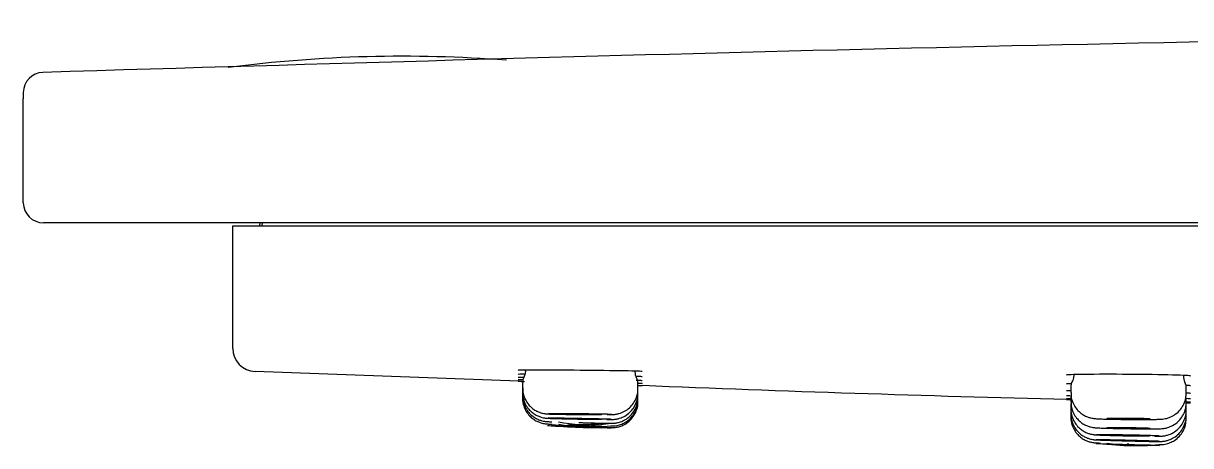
# Model space of a CAD drawing. Header units: millimetres. Extents: x -60 to 7633, y -2614 to 2146.
# Drawn here: x 1103.71 to 1144.16, y -2075.88 to -2061.23 of the extents above; entities that cross this region are included whole.
import ezdxf

# ---------------------------------------------------------------- set-up
doc = ezdxf.new("R2010")
doc.units = ezdxf.units.MM
doc.layers.get('0').update_dxf_attribs({"color": 250})

msp = doc.modelspace()

# ---------------------------------------------------------------- linework, layer by layer
at = {"linetype": 'Continuous'}
for p, q in [((1103.706, -2063.631), (1103.706, -2063.847)), ((1103.706, -2067.453), (1103.706, -2063.847)), ((1104.706, -2068.153), (1104.406, -2068.153)), ((1331.306, -2068.153), (1104.706, -2068.153)), ((1110.968, -2072.345), (1110.968, -2068.253)), ((1110.968, -2068.253), (1111.768, -2068.253)), ((1111.768, -2068.253), (1324.024, -2068.253)), ((1111.906, -2068.253), (1111.915, -2068.153)), ((1111.988, -2068.253), (1111.997, -2068.153)), ((1110.968, -2072.505), (1110.968, -2072.345)), ((1111.741, -2073.3), (1120.881, -2073.63)), ((1121.006, -2073.705), (1121.006, -2073.878)), ((1121.006, -2073.878), (1121.006, -2074.028)), ((1125.006, -2073.898), (1125.006, -2073.742)), ((1125.006, -2073.898), (1125.006, -2073.898)), ((1125.006, -2074.069), (1125.006, -2073.921)), ((1140.006, -2073.869), (1140.006, -2074.04)), ((1144.006, -2074.056), (1144.006, -2073.899)), ((1121.006, -2074.028), (1121.006, -2074.144)), ((1121.006, -2074.144), (1121.006, -2074.228)), ((1121.006, -2074.228), (1121.006, -2074.278)), ((1121.006, -2074.278), (1121.006, -2074.294)), ((1125.006, -2074.202), (1125.006, -2074.069)), ((1125.006, -2074.297), (1125.006, -2074.202)), ((1125.006, -2074.354), (1125.006, -2074.297)), ((1125.006, -2074.373), (1125.006, -2074.354)), ((1140.006, -2074.178), (1140.006, -2074.356)), ((1140.006, -2074.418), (1140.006, -2074.418)), ((1140.006, -2074.418), (1140.006, -2074.601)), ((1144.006, -2074.389), (1144.006, -2074.238)), ((1140.006, -2074.601), (1140.006, -2074.777)), ((1140.006, -2074.777), (1140.006, -2074.882)), ((1144.006, -2074.501), (1144.006, -2074.501)), ((1144.006, -2074.647), (1144.006, -2074.501)), ((1144.006, -2074.69), (1144.006, -2074.69)), ((1144.006, -2074.832), (1144.006, -2074.69)), ((1144.006, -2074.943), (1144.006, -2074.832)), ((1122.256, -2075.207), (1123.756, -2075.261)), ((1140.006, -2074.882), (1140.006, -2074.917)), ((1144.006, -2074.98), (1144.006, -2074.943)), ((1141.256, -2075.827), (1142.756, -2075.87))]:
    msp.add_line(p, q, dxfattribs=at)
for centre, radius, start, end in [((1116.852, -2108.939), 46.566, 85.5746, 97.4582), ((1104.406, -2063.631), 0.7, 91.8592, 180), ((1104.406, -2067.453), 0.7, 180, 270), ((1111.768, -2072.505), 0.8, 180, 267.6191), ((1121.361, -2073.663), 0.349, 148.6496, 186.9347), ((1124.692, -2073.693), 0.313, 350.5986, 32.558), ((1144.25, -2073.505), 0.338, 172.8089, 210.8488), ((1123.903, -2048.039), 25.781, 263.2143, 263.5206), ((1123.903, -2048.039), 25.781, 272.4708, 272.7875), ((1160.342, -1226.411), 848.103, 267.622665, 268.617536), ((1140.306, -2073.819), 0.298, 143.6213, 189.5326), ((1143.691, -2073.858), 0.316, 351.9885, 33.9776), ((1123.798, -2051.63), 23.625, 265.3307, 270.672), ((1123.303, -2064.914), 10.312, 262.0587, 274.3087), ((1123.116, -2070.903), 4.239, 258.2954, 278.6828), ((1123.215, -2068.598), 6.611, 261.6672, 274.702), ((1123.152, -2068.665), 6.504, 264.9351, 278.2173), ((1123.516, -2060.614), 14.63, 268.0023, 270.9421), ((1142.255, -2066.016), 9.861, 261.9955, 274.8093), ((1142.184, -2069.467), 6.392, 261.661, 275.1417)]:
    msp.add_arc(centre, radius, start, end, dxfattribs=at)
for points, knots in [([(1193.51, -2061.231), (1191.718, -2061.237), (1181.238, -2061.274), (1160.177, -2061.565), (1131.776, -2062.115), (1114.474, -2062.63), (1104.385, -2062.934)], [0, 0, 0, 0, 0.054831, 0.373587, 0.691173, 1, 1, 1, 1]), ([(1125.156, -2073.308), (1125.156, -2073.302), (1124.923, -2073.294), (1124.13, -2073.279), (1123.569, -2073.272), (1122.447, -2073.263), (1121.889, -2073.261), (1121.086, -2073.261), (1120.857, -2073.263), (1120.856, -2073.268)], [0, 0, 0, 0, 0.125, 0.125, 0.25, 0.25, 0.375, 0.375, 0.4999306, 0.4999306, 0.4999306, 0.4999306]), ([(1144.156, -2073.464), (1144.156, -2073.453), (1143.923, -2073.44), (1143.13, -2073.419), (1142.569, -2073.411), (1141.447, -2073.403), (1140.889, -2073.404), (1140.086, -2073.413), (1139.857, -2073.422), (1139.856, -2073.432)], [0, 0, 0, 0, 0.125, 0.125, 0.25, 0.25, 0.375, 0.375, 0.4999315, 0.4999315, 0.4999315, 0.4999315]), ([(1121.013, -2073.879), (1121.014, -2073.951), (1121.018, -2074.082), (1121.093, -2074.281), (1121.202, -2074.448), (1121.328, -2074.574), (1121.459, -2074.663), (1121.583, -2074.721), (1121.69, -2074.754), (1121.772, -2074.769), (1121.821, -2074.774), (1121.853, -2074.777), (1121.89, -2074.779), (1121.948, -2074.782), (1122.066, -2074.785), (1122.257, -2074.789), (1122.458, -2074.792), (1122.581, -2074.794), (1122.625, -2074.794)], [0, 0, 0, 0, 0.074708, 0.16002, 0.235582, 0.303299, 0.363562, 0.416064, 0.459837, 0.492764, 0.513526, 0.53145, 0.559368, 0.624497, 0.730463, 0.843214, 0.951742, 1, 1, 1, 1]), ([(1123.937, -2074.803), (1123.966, -2074.802), (1124.043, -2074.802), (1124.1, -2074.801), (1124.17, -2074.797), (1124.246, -2074.789), (1124.377, -2074.763), (1124.545, -2074.694), (1124.717, -2074.571), (1124.86, -2074.407), (1124.96, -2074.208), (1125.01, -2074.025), (1125.001, -2073.926), (1124.998, -2073.897)], [0.3697981, 0.3697981, 0.3697981, 0.3697981, 0.4206266, 0.5194278, 0.5501286, 0.5708956, 0.6124592, 0.6821861, 0.7508597, 0.821003, 0.8955839, 0.9738572, 1, 1, 1, 1]), ([(1121.011, -2074.225), (1121.009, -2074.238), (1120.999, -2074.325), (1121.039, -2074.493), (1121.124, -2074.688), (1121.24, -2074.841), (1121.367, -2074.953), (1121.494, -2075.031), (1121.612, -2075.08), (1121.71, -2075.107), (1121.782, -2075.119), (1121.823, -2075.124), (1121.843, -2075.125), (1121.861, -2075.126), (1121.889, -2075.128), (1121.933, -2075.13), (1121.996, -2075.132), (1122.028, -2075.134)], [0, 0, 0, 0, 0.018466, 0.147593, 0.260352, 0.36102, 0.451105, 0.530687, 0.599023, 0.65464, 0.694631, 0.715974, 0.730594, 0.750521, 0.792132, 0.910285, 1, 1, 1, 1]), ([(1121.016, -2074.028), (1121.014, -2074.087), (1121.013, -2074.209), (1121.08, -2074.402), (1121.183, -2074.575), (1121.307, -2074.706), (1121.437, -2074.8), (1121.562, -2074.862), (1121.671, -2074.898), (1121.757, -2074.916), (1121.811, -2074.923), (1121.841, -2074.926), (1121.87, -2074.928), (1121.92, -2074.93), (1122.016, -2074.934), (1122.16, -2074.938), (1122.256, -2074.94), (1122.289, -2074.941)], [0, 0, 0, 0, 0.071931, 0.173168, 0.26255, 0.342637, 0.414002, 0.476364, 0.528746, 0.568932, 0.594515, 0.612478, 0.636815, 0.690114, 0.831165, 0.951855, 1, 1, 1, 1]), ([(1121.015, -2074.145), (1121.014, -2074.206), (1121.014, -2074.329), (1121.082, -2074.522), (1121.185, -2074.694), (1121.309, -2074.824), (1121.438, -2074.917), (1121.562, -2074.979), (1121.67, -2075.015), (1121.754, -2075.032), (1121.807, -2075.039), (1121.834, -2075.042), (1121.857, -2075.043), (1121.889, -2075.045), (1121.936, -2075.047), (1121.994, -2075.049), (1122.026, -2075.05)], [0, 0, 0, 0, 0.0642587, 0.150751, 0.2272342, 0.2957668, 0.3567885, 0.4100248, 0.4546394, 0.4888715, 0.5087318, 0.5221434, 0.5378487, 0.5674385, 0.6444767, 0.7153713, 0.7153713, 0.7153713, 0.7153713]), ([(1122.961, -2075.078), (1123.013, -2075.08), (1123.145, -2075.083), (1123.38, -2075.089), (1123.628, -2075.095), (1123.838, -2075.1), (1123.997, -2075.102), (1124.07, -2075.103), (1124.114, -2075.103), (1124.146, -2075.102), (1124.214, -2075.097), (1124.337, -2075.077), (1124.496, -2075.021), (1124.668, -2074.916), (1124.822, -2074.763), (1124.938, -2074.568), (1125.002, -2074.371), (1125, -2074.253), (1124.999, -2074.202)], [0, 0, 0, 0, 0.046944, 0.137336, 0.228174, 0.31962, 0.410983, 0.504841, 0.532355, 0.549939, 0.566691, 0.611474, 0.668004, 0.732387, 0.806291, 0.878028, 0.954461, 1, 1, 1, 1]), ([(1123.928, -2074.971), (1123.954, -2074.971), (1124.027, -2074.971), (1124.085, -2074.971), (1124.14, -2074.969), (1124.192, -2074.966), (1124.271, -2074.956), (1124.398, -2074.926), (1124.562, -2074.855), (1124.73, -2074.73), (1124.871, -2074.561), (1124.966, -2074.36), (1125.012, -2074.182), (1125.002, -2074.089), (1125, -2074.068)], [0.3696195, 0.3696195, 0.3696195, 0.3696195, 0.4154147, 0.5115151, 0.5426022, 0.559897, 0.5857059, 0.6244364, 0.6892511, 0.7603142, 0.8283772, 0.9029456, 0.9806816, 1, 1, 1, 1]), ([(1124.049, -2075.253), (1124.053, -2075.253), (1124.07, -2075.254), (1124.08, -2075.254), (1124.11, -2075.254), (1124.135, -2075.254), (1124.185, -2075.251), (1124.267, -2075.241), (1124.382, -2075.214), (1124.537, -2075.152), (1124.702, -2075.041), (1124.853, -2074.874), (1124.957, -2074.673), (1125.009, -2074.487), (1125.001, -2074.385), (1124.998, -2074.353)], [0.4732326, 0.4732326, 0.4732326, 0.4732326, 0.4908373, 0.5382486, 0.5470255, 0.5553811, 0.5706504, 0.5951017, 0.6351898, 0.6833403, 0.7542662, 0.8240675, 0.8961469, 0.9716655, 1, 1, 1, 1]), ([(1124.051, -2075.197), (1124.06, -2075.197), (1124.078, -2075.197), (1124.098, -2075.197), (1124.13, -2075.197), (1124.188, -2075.194), (1124.299, -2075.18), (1124.444, -2075.137), (1124.616, -2075.048), (1124.774, -2074.914), (1124.906, -2074.729), (1124.991, -2074.517), (1125, -2074.378), (1125.004, -2074.299)], [0.4720319, 0.4720319, 0.4720319, 0.4720319, 0.4984029, 0.5351724, 0.5503303, 0.5639064, 0.6002323, 0.6567269, 0.710376, 0.7869841, 0.8553504, 0.9302564, 1, 1, 1, 1]), ([(1140.014, -2074.357), (1140.014, -2074.425), (1140.017, -2074.554), (1140.089, -2074.751), (1140.196, -2074.919), (1140.322, -2075.047), (1140.452, -2075.137), (1140.576, -2075.196), (1140.683, -2075.23), (1140.763, -2075.246), (1140.815, -2075.252), (1140.863, -2075.257), (1140.929, -2075.262), (1141.044, -2075.267), (1141.237, -2075.273), (1141.47, -2075.279), (1141.731, -2075.285), (1141.892, -2075.287), (1141.979, -2075.289)], [0, 0, 0, 0, 0.063176, 0.139043, 0.206224, 0.266451, 0.320094, 0.36689, 0.405849, 0.435746, 0.457155, 0.482162, 0.533279, 0.633136, 0.725944, 0.823716, 0.919732, 1, 1, 1, 1]), ([(1140.015, -2074.041), (1140.015, -2074.105), (1140.015, -2074.231), (1140.085, -2074.427), (1140.192, -2074.598), (1140.318, -2074.728), (1140.448, -2074.82), (1140.573, -2074.88), (1140.682, -2074.914), (1140.765, -2074.931), (1140.821, -2074.938), (1140.877, -2074.943), (1140.953, -2074.948), (1141.083, -2074.953), (1141.283, -2074.959), (1141.524, -2074.964), (1141.775, -2074.967), (1141.923, -2074.968), (1141.992, -2074.969)], [0, 0, 0, 0, 0.059533, 0.136239, 0.204028, 0.264812, 0.319031, 0.366469, 0.406164, 0.437434, 0.461511, 0.492266, 0.552066, 0.648787, 0.741515, 0.839145, 0.935754, 1, 1, 1, 1]), ([(1141.979, -2075.289), (1142.032, -2075.289), (1142.165, -2075.291), (1142.402, -2075.294), (1142.651, -2075.296), (1142.864, -2075.296), (1143.035, -2075.294), (1143.111, -2075.293), (1143.219, -2075.284), (1143.32, -2075.266), (1143.463, -2075.222), (1143.649, -2075.122), (1143.822, -2074.953), (1143.941, -2074.747), (1144.003, -2074.553), (1144, -2074.438), (1143.999, -2074.389)], [0, 0, 0, 0, 0.048427, 0.141703, 0.235605, 0.330418, 0.426145, 0.52977, 0.565971, 0.595584, 0.639577, 0.717443, 0.804515, 0.877368, 0.95563, 1, 1, 1, 1]), ([(1141.992, -2074.969), (1142.045, -2074.969), (1142.178, -2074.97), (1142.416, -2074.971), (1142.666, -2074.97), (1142.88, -2074.968), (1143.037, -2074.965), (1143.126, -2074.961), (1143.218, -2074.953), (1143.329, -2074.932), (1143.469, -2074.887), (1143.643, -2074.792), (1143.809, -2074.636), (1143.931, -2074.439), (1143.999, -2074.239), (1144, -2074.116), (1143.999, -2074.057)], [0, 0, 0, 0, 0.049029, 0.143483, 0.23866, 0.334889, 0.432523, 0.515177, 0.561262, 0.596294, 0.640605, 0.712157, 0.794902, 0.867529, 0.946141, 1, 1, 1, 1]), ([(1124.092, -2074.797), (1124.092, -2074.797), (1124.092, -2074.797), (1124.092, -2074.797), (1124.078, -2074.796), (1124.044, -2074.794), (1123.991, -2074.793), (1123.938, -2074.791), (1123.865, -2074.789), (1123.778, -2074.788), (1123.691, -2074.786), (1123.588, -2074.785), (1123.477, -2074.783), (1123.366, -2074.782), (1123.244, -2074.78), (1123.122, -2074.779), (1123.045, -2074.778), (1122.967, -2074.777), (1122.891, -2074.777), (1122.768, -2074.776), (1122.646, -2074.775), (1122.534, -2074.775), (1122.423, -2074.774), (1122.319, -2074.774), (1122.23, -2074.774), (1122.142, -2074.774), (1122.068, -2074.774), (1122.013, -2074.775), (1121.958, -2074.775), (1121.922, -2074.776), (1121.906, -2074.777), (1121.905, -2074.777), (1121.903, -2074.777), (1121.902, -2074.777)], [0.2658518, 0.2658518, 0.2658518, 0.2658518, 0.2661118, 0.2661118, 0.2661118, 0.3198096, 0.3198096, 0.3198096, 0.3734952, 0.3734952, 0.3734952, 0.4271781, 0.4271781, 0.4271781, 0.4808717, 0.4808717, 0.4808717, 0.5141825, 0.5141825, 0.5141825, 0.5678938, 0.5678938, 0.5678938, 0.6216166, 0.6216166, 0.6216166, 0.6753421, 0.6753421, 0.6753421, 0.7290607, 0.7290607, 0.7290607, 0.7350485, 0.7350485, 0.7350485, 0.7350485]), ([(1123.756, -2074.795), (1123.756, -2074.795), (1123.755, -2074.795), (1123.751, -2074.794), (1123.742, -2074.794), (1123.717, -2074.792), (1123.681, -2074.791), (1123.644, -2074.79), (1123.594, -2074.789), (1123.534, -2074.788), (1123.474, -2074.787), (1123.404, -2074.786), (1123.328, -2074.785), (1123.252, -2074.784), (1123.169, -2074.783), (1123.085, -2074.782), (1123.002, -2074.781), (1122.916, -2074.78), (1122.834, -2074.78), (1122.752, -2074.779), (1122.673, -2074.779), (1122.602, -2074.779), (1122.531, -2074.779), (1122.468, -2074.778), (1122.416, -2074.779), (1122.364, -2074.779), (1122.323, -2074.779), (1122.296, -2074.779), (1122.269, -2074.78), (1122.256, -2074.781), (1122.257, -2074.781), (1122.257, -2074.782), (1122.273, -2074.783), (1122.301, -2074.784), (1122.33, -2074.785), (1122.373, -2074.786), (1122.426, -2074.787), (1122.479, -2074.788), (1122.544, -2074.789), (1122.616, -2074.79), (1122.687, -2074.792), (1122.768, -2074.793), (1122.85, -2074.794), (1122.901, -2074.794), (1122.954, -2074.795), (1123.006, -2074.795)], [0.2501312, 0.2501312, 0.2501312, 0.2501312, 0.2684963, 0.2684963, 0.2684963, 0.3222002, 0.3222002, 0.3222002, 0.3759088, 0.3759088, 0.3759088, 0.4296202, 0.4296202, 0.4296202, 0.4833311, 0.4833311, 0.4833311, 0.5370388, 0.5370388, 0.5370388, 0.5907422, 0.5907422, 0.5907422, 0.6444419, 0.6444419, 0.6444419, 0.6981399, 0.6981399, 0.6981399, 0.7518387, 0.7518387, 0.7518387, 0.8055406, 0.8055406, 0.8055406, 0.8592468, 0.8592468, 0.8592468, 0.9129568, 0.9129568, 0.9129568, 0.9666683, 0.9666683, 0.9666683, 1, 1, 1, 1]), ([(1122.625, -2074.794), (1122.626, -2074.794), (1122.626, -2074.794), (1122.626, -2074.794), (1122.747, -2074.796), (1122.878, -2074.797), (1123.007, -2074.798)], [0.94370403, 0.94370403, 0.94370403, 0.94370403, 0.94382775, 0.94382775, 0.94382775, 1, 1, 1, 1]), ([(1122.99, -2074.798), (1123.043, -2074.799), (1123.148, -2074.8), (1123.259, -2074.801), (1123.321, -2074.801)], [0, 0, 0, 0, 0.047917, 0.1117289, 0.1117289, 0.1117289, 0.1117289]), ([(1123.006, -2074.795), (1123.09, -2074.796), (1123.176, -2074.797), (1123.255, -2074.797), (1123.334, -2074.798), (1123.409, -2074.798), (1123.475, -2074.798), (1123.541, -2074.798), (1123.598, -2074.798), (1123.642, -2074.798), (1123.687, -2074.798), (1123.72, -2074.797), (1123.738, -2074.797)], [0, 0, 0, 0, 0.053701, 0.053701, 0.053701, 0.1074023, 0.1074023, 0.1074023, 0.1611005, 0.1611005, 0.1611005, 0.2147973, 0.2147973, 0.2147973, 0.2147973]), ([(1140.014, -2074.601), (1140.011, -2074.631), (1140.005, -2074.731), (1140.053, -2074.91), (1140.146, -2075.097), (1140.266, -2075.242), (1140.395, -2075.347), (1140.522, -2075.419), (1140.637, -2075.462), (1140.73, -2075.485), (1140.792, -2075.495), (1140.831, -2075.499), (1140.873, -2075.503), (1140.934, -2075.506), (1141.053, -2075.511), (1141.249, -2075.518), (1141.492, -2075.525), (1141.744, -2075.531), (1141.894, -2075.535), (1141.969, -2075.536)], [0, 0, 0, 0, 0.028116, 0.108088, 0.178212, 0.240938, 0.297028, 0.346446, 0.38859, 0.421931, 0.44525, 0.462962, 0.488021, 0.543492, 0.638092, 0.739545, 0.835898, 0.931121, 1, 1, 1, 1]), ([(1140.014, -2074.778), (1140.014, -2074.844), (1140.016, -2074.971), (1140.087, -2075.167), (1140.193, -2075.335), (1140.317, -2075.464), (1140.446, -2075.555), (1140.57, -2075.614), (1140.676, -2075.649), (1140.758, -2075.665), (1140.808, -2075.672), (1140.838, -2075.674), (1140.87, -2075.677), (1140.92, -2075.68), (1141.024, -2075.684), (1141.208, -2075.69), (1141.41, -2075.697), (1141.538, -2075.7), (1141.589, -2075.702)], [0, 0, 0, 0, 0.070064, 0.156315, 0.232707, 0.301165, 0.362081, 0.415145, 0.459423, 0.492817, 0.513498, 0.529644, 0.553136, 0.609406, 0.71714, 0.83227, 0.942205, 1, 1, 1, 1]), ([(1141.962, -2075.712), (1142.015, -2075.713), (1142.147, -2075.717), (1142.382, -2075.722), (1142.63, -2075.728), (1142.841, -2075.731), (1143.002, -2075.733), (1143.077, -2075.734), (1143.129, -2075.733), (1143.173, -2075.73), (1143.251, -2075.723), (1143.378, -2075.696), (1143.544, -2075.627), (1143.713, -2075.509), (1143.859, -2075.343), (1143.959, -2075.143), (1144.01, -2074.96), (1144.001, -2074.86), (1143.998, -2074.831)], [0, 0, 0, 0, 0.047206, 0.138103, 0.229461, 0.321477, 0.413575, 0.508955, 0.538865, 0.555952, 0.577851, 0.621855, 0.683073, 0.753237, 0.822626, 0.896477, 0.973776, 1, 1, 1, 1]), ([(1142.918, -2075.551), (1142.949, -2075.551), (1143.03, -2075.551), (1143.093, -2075.55), (1143.169, -2075.547), (1143.252, -2075.538), (1143.389, -2075.509), (1143.562, -2075.434), (1143.734, -2075.304), (1143.873, -2075.136), (1143.967, -2074.936), (1144.012, -2074.758), (1144.002, -2074.666), (1144, -2074.646)], [0.3658433, 0.3658433, 0.3658433, 0.3658433, 0.4197075, 0.5188846, 0.5515225, 0.5745821, 0.6170107, 0.6900332, 0.7608994, 0.8282128, 0.9033478, 0.9815607, 1, 1, 1, 1]), ([(1124.074, -2075.272), (1124.074, -2075.272), (1124.073, -2075.272), (1124.07, -2075.272), (1124.059, -2075.272), (1124.027, -2075.271), (1123.976, -2075.269), (1123.925, -2075.267), (1123.854, -2075.265), (1123.769, -2075.262), (1123.684, -2075.258), (1123.582, -2075.255), (1123.472, -2075.251), (1123.363, -2075.247), (1123.242, -2075.243), (1123.119, -2075.238), (1123.043, -2075.235), (1122.965, -2075.233), (1122.888, -2075.23), (1122.765, -2075.225), (1122.642, -2075.221), (1122.53, -2075.217), (1122.417, -2075.213), (1122.312, -2075.209), (1122.222, -2075.206), (1122.132, -2075.203), (1122.055, -2075.2), (1121.998, -2075.198), (1121.942, -2075.196), (1121.903, -2075.194), (1121.885, -2075.194), (1121.878, -2075.193), (1121.874, -2075.193), (1121.874, -2075.193)], [0.2455422, 0.2455422, 0.2455422, 0.2455422, 0.2593635, 0.2593635, 0.2593635, 0.313056, 0.313056, 0.313056, 0.3667856, 0.3667856, 0.3667856, 0.4205396, 0.4205396, 0.4205396, 0.4742957, 0.4742957, 0.4742957, 0.5076771, 0.5076771, 0.5076771, 0.5614183, 0.5614183, 0.5614183, 0.6151217, 0.6151217, 0.6151217, 0.6687923, 0.6687923, 0.6687923, 0.7224503, 0.7224503, 0.7224503, 0.7451945, 0.7451945, 0.7451945, 0.7451945]), ([(1124.086, -2074.968), (1124.086, -2074.968), (1124.085, -2074.968), (1124.084, -2074.968), (1124.072, -2074.967), (1124.038, -2074.965), (1123.986, -2074.963), (1123.933, -2074.962), (1123.861, -2074.959), (1123.775, -2074.957), (1123.688, -2074.955), (1123.586, -2074.952), (1123.475, -2074.95), (1123.365, -2074.947), (1123.243, -2074.945), (1123.121, -2074.943), (1123.045, -2074.941), (1122.967, -2074.94), (1122.89, -2074.938), (1122.767, -2074.936), (1122.645, -2074.934), (1122.533, -2074.932), (1122.421, -2074.931), (1122.316, -2074.929), (1122.227, -2074.928), (1122.139, -2074.927), (1122.063, -2074.926), (1122.008, -2074.926), (1121.952, -2074.926), (1121.915, -2074.926), (1121.899, -2074.927), (1121.896, -2074.927), (1121.893, -2074.927), (1121.892, -2074.927)], [0.2599189, 0.2599189, 0.2599189, 0.2599189, 0.2636325, 0.2636325, 0.2636325, 0.3173308, 0.3173308, 0.3173308, 0.3710282, 0.3710282, 0.3710282, 0.4247273, 0.4247273, 0.4247273, 0.4784359, 0.4784359, 0.4784359, 0.5117523, 0.5117523, 0.5117523, 0.5654618, 0.5654618, 0.5654618, 0.6191716, 0.6191716, 0.6191716, 0.6728781, 0.6728781, 0.6728781, 0.7265794, 0.7265794, 0.7265794, 0.7369094, 0.7369094, 0.7369094, 0.7369094]), ([(1123.756, -2074.963), (1123.756, -2074.963), (1123.755, -2074.962), (1123.751, -2074.962), (1123.742, -2074.961), (1123.717, -2074.96), (1123.681, -2074.959), (1123.644, -2074.958), (1123.594, -2074.956), (1123.534, -2074.955), (1123.474, -2074.953), (1123.404, -2074.951), (1123.328, -2074.95), (1123.252, -2074.948), (1123.169, -2074.946), (1123.085, -2074.945), (1123.002, -2074.943), (1122.916, -2074.941), (1122.834, -2074.94), (1122.752, -2074.939), (1122.673, -2074.937), (1122.602, -2074.936), (1122.531, -2074.935), (1122.468, -2074.935), (1122.416, -2074.934), (1122.364, -2074.934), (1122.323, -2074.933), (1122.296, -2074.934), (1122.269, -2074.934), (1122.256, -2074.934), (1122.257, -2074.935), (1122.257, -2074.935), (1122.273, -2074.936), (1122.301, -2074.937), (1122.33, -2074.938), (1122.373, -2074.94), (1122.426, -2074.941), (1122.479, -2074.943), (1122.544, -2074.944), (1122.616, -2074.946), (1122.687, -2074.948), (1122.768, -2074.949), (1122.85, -2074.951), (1122.901, -2074.952), (1122.954, -2074.953), (1123.006, -2074.954)], [0.2501271, 0.2501271, 0.2501271, 0.2501271, 0.2684992, 0.2684992, 0.2684992, 0.3221902, 0.3221902, 0.3221902, 0.3758908, 0.3758908, 0.3758908, 0.4296022, 0.4296022, 0.4296022, 0.4833212, 0.4833212, 0.4833212, 0.5370414, 0.5370414, 0.5370414, 0.5907563, 0.5907563, 0.5907563, 0.6444616, 0.6444616, 0.6444616, 0.6981569, 0.6981569, 0.6981569, 0.7518458, 0.7518458, 0.7518458, 0.805535, 0.805535, 0.805535, 0.859231, 0.859231, 0.859231, 0.9129379, 0.9129379, 0.9129379, 0.9666549, 0.9666549, 0.9666549, 1, 1, 1, 1]), ([(1122.288, -2074.941), (1122.289, -2074.941), (1122.289, -2074.941), (1122.29, -2074.941), (1122.385, -2074.944), (1122.495, -2074.946), (1122.61, -2074.949), (1122.736, -2074.951), (1122.873, -2074.954), (1123.007, -2074.957)], [0.8874425, 0.8874425, 0.8874425, 0.8874425, 0.8876711, 0.8876711, 0.8876711, 0.9413737, 0.9413737, 0.9413737, 1, 1, 1, 1]), ([(1122.973, -2074.956), (1123.026, -2074.957), (1123.134, -2074.959), (1123.249, -2074.961), (1123.314, -2074.963)], [0, 0, 0, 0, 0.0473895, 0.1137342, 0.1137342, 0.1137342, 0.1137342]), ([(1123.006, -2074.954), (1123.09, -2074.956), (1123.176, -2074.957), (1123.255, -2074.959), (1123.334, -2074.96), (1123.409, -2074.961), (1123.475, -2074.962), (1123.541, -2074.963), (1123.598, -2074.964), (1123.642, -2074.964), (1123.687, -2074.964), (1123.72, -2074.964), (1123.738, -2074.964)], [0, 0, 0, 0, 0.0537093, 0.0537093, 0.0537093, 0.1074192, 0.1074192, 0.1074192, 0.1611206, 0.1611206, 0.1611206, 0.2148119, 0.2148119, 0.2148119, 0.2148119]), ([(1140.01, -2074.88), (1140.009, -2074.89), (1139.999, -2074.976), (1140.038, -2075.143), (1140.122, -2075.339), (1140.238, -2075.493), (1140.365, -2075.607), (1140.493, -2075.685), (1140.611, -2075.735), (1140.711, -2075.762), (1140.784, -2075.774), (1140.825, -2075.778), (1140.845, -2075.78), (1140.864, -2075.781), (1140.894, -2075.783), (1140.938, -2075.784), (1141.002, -2075.787), (1141.033, -2075.788)], [0, 0, 0, 0, 0.015759, 0.145241, 0.25821, 0.35902, 0.449252, 0.529016, 0.597594, 0.653532, 0.693927, 0.715748, 0.730761, 0.751246, 0.794201, 0.915285, 1, 1, 1, 1]), ([(1142.006, -2074.934), (1141.923, -2074.934), (1141.837, -2074.933), (1141.758, -2074.933), (1141.679, -2074.933), (1141.604, -2074.933), (1141.538, -2074.934), (1141.472, -2074.934), (1141.415, -2074.935), (1141.371, -2074.936), (1141.326, -2074.937), (1141.293, -2074.939), (1141.275, -2074.94), (1141.263, -2074.941), (1141.257, -2074.942), (1141.257, -2074.943)], [0, 0, 0, 0, 0.0536889, 0.0536889, 0.0536889, 0.1073779, 0.1073779, 0.1073779, 0.1610667, 0.1610667, 0.1610667, 0.2147614, 0.2147614, 0.2147614, 0.2501258, 0.2501258, 0.2501258, 0.2501258]), ([(1141.262, -2074.945), (1141.271, -2074.946), (1141.295, -2074.948), (1141.332, -2074.95), (1141.369, -2074.951), (1141.419, -2074.953), (1141.479, -2074.954), (1141.539, -2074.956), (1141.609, -2074.958), (1141.685, -2074.959), (1141.761, -2074.96), (1141.844, -2074.961), (1141.928, -2074.962), (1142.011, -2074.963), (1142.097, -2074.963), (1142.179, -2074.964), (1142.261, -2074.964), (1142.34, -2074.964), (1142.411, -2074.964), (1142.481, -2074.963), (1142.545, -2074.963), (1142.597, -2074.962), (1142.649, -2074.961), (1142.69, -2074.96), (1142.717, -2074.958)], [0.268466, 0.268466, 0.268466, 0.268466, 0.3221804, 0.3221804, 0.3221804, 0.3759005, 0.3759005, 0.3759005, 0.4296198, 0.4296198, 0.4296198, 0.4833318, 0.4833318, 0.4833318, 0.5370331, 0.5370331, 0.5370331, 0.5907245, 0.5907245, 0.5907245, 0.6444118, 0.6444118, 0.6444118, 0.6981026, 0.6981026, 0.6981026, 0.6981026]), ([(1142.756, -2074.954), (1142.756, -2074.954), (1142.756, -2074.954), (1142.756, -2074.954), (1142.756, -2074.952), (1142.74, -2074.951), (1142.712, -2074.949), (1142.683, -2074.947), (1142.64, -2074.945), (1142.587, -2074.944), (1142.534, -2074.942), (1142.469, -2074.941), (1142.397, -2074.939), (1142.326, -2074.938), (1142.245, -2074.937), (1142.163, -2074.936), (1142.112, -2074.935), (1142.059, -2074.935), (1142.006, -2074.934)], [0.75017, 0.75017, 0.75017, 0.75017, 0.7518033, 0.7518033, 0.7518033, 0.8055157, 0.8055157, 0.8055157, 0.8592361, 0.8592361, 0.8592361, 0.9129572, 0.9129572, 0.9129572, 0.9666714, 0.9666714, 0.9666714, 1, 1, 1, 1]), ([(1143.055, -2075.843), (1143.064, -2075.843), (1143.082, -2075.843), (1143.101, -2075.843), (1143.132, -2075.843), (1143.188, -2075.84), (1143.301, -2075.826), (1143.446, -2075.782), (1143.618, -2075.692), (1143.775, -2075.56), (1143.906, -2075.376), (1143.991, -2075.164), (1144, -2075.025), (1144.004, -2074.945)], [0.4729891, 0.4729891, 0.4729891, 0.4729891, 0.4991253, 0.5349372, 0.5501635, 0.5635096, 0.5986629, 0.6587294, 0.7107978, 0.7863679, 0.8547424, 0.9297112, 1, 1, 1, 1]), ([(1143.082, -2075.546), (1143.07, -2075.544), (1143.037, -2075.542), (1142.985, -2075.54), (1142.933, -2075.537), (1142.86, -2075.535), (1142.774, -2075.532), (1142.688, -2075.529), (1142.586, -2075.526), (1142.475, -2075.523), (1142.365, -2075.52), (1142.244, -2075.517), (1142.121, -2075.514), (1142.045, -2075.513), (1141.967, -2075.511), (1141.89, -2075.51), (1141.768, -2075.507), (1141.645, -2075.505), (1141.533, -2075.503), (1141.421, -2075.501), (1141.316, -2075.5), (1141.227, -2075.499), (1141.138, -2075.498), (1141.063, -2075.498), (1141.007, -2075.498), (1140.951, -2075.498), (1140.913, -2075.498), (1140.897, -2075.499), (1140.896, -2075.5), (1140.895, -2075.5), (1140.895, -2075.5)], [0.2629508, 0.2629508, 0.2629508, 0.2629508, 0.3166604, 0.3166604, 0.3166604, 0.370373, 0.370373, 0.370373, 0.4240852, 0.4240852, 0.4240852, 0.4778034, 0.4778034, 0.4778034, 0.51111, 0.51111, 0.51111, 0.5648072, 0.5648072, 0.5648072, 0.6185007, 0.6185007, 0.6185007, 0.672194, 0.672194, 0.672194, 0.725891, 0.725891, 0.725891, 0.7287635, 0.7287635, 0.7287635, 0.7287635]), ([(1142.756, -2075.284), (1142.756, -2075.283), (1142.755, -2075.283), (1142.751, -2075.283), (1142.742, -2075.281), (1142.718, -2075.279), (1142.681, -2075.278), (1142.644, -2075.276), (1142.594, -2075.274), (1142.534, -2075.272), (1142.474, -2075.271), (1142.404, -2075.269), (1142.328, -2075.267), (1142.252, -2075.265), (1142.169, -2075.264), (1142.085, -2075.262), (1142.002, -2075.261), (1141.916, -2075.26), (1141.834, -2075.259), (1141.752, -2075.258), (1141.673, -2075.257), (1141.602, -2075.257), (1141.531, -2075.257), (1141.468, -2075.257), (1141.416, -2075.257), (1141.364, -2075.257), (1141.323, -2075.257), (1141.296, -2075.258), (1141.269, -2075.259), (1141.256, -2075.26), (1141.257, -2075.261), (1141.257, -2075.263), (1141.273, -2075.264), (1141.301, -2075.266), (1141.33, -2075.267), (1141.373, -2075.269), (1141.426, -2075.271), (1141.479, -2075.273), (1141.544, -2075.275), (1141.616, -2075.276), (1141.687, -2075.278), (1141.767, -2075.28), (1141.85, -2075.281), (1141.901, -2075.282), (1141.954, -2075.283), (1142.006, -2075.284)], [0.25012, 0.25012, 0.25012, 0.25012, 0.2684565, 0.2684565, 0.2684565, 0.3221588, 0.3221588, 0.3221588, 0.3758733, 0.3758733, 0.3758733, 0.4295954, 0.4295954, 0.4295954, 0.4833172, 0.4833172, 0.4833172, 0.5370312, 0.5370312, 0.5370312, 0.5907335, 0.5907335, 0.5907335, 0.6444253, 0.6444253, 0.6444253, 0.698112, 0.698112, 0.698112, 0.7518011, 0.7518011, 0.7518011, 0.8054991, 0.8054991, 0.8054991, 0.8592089, 0.8592089, 0.8592089, 0.9129285, 0.9129285, 0.9129285, 0.9666515, 0.9666515, 0.9666515, 1, 1, 1, 1]), ([(1142.756, -2075.541), (1142.756, -2075.54), (1142.755, -2075.54), (1142.751, -2075.539), (1142.742, -2075.538), (1142.718, -2075.537), (1142.681, -2075.535), (1142.644, -2075.533), (1142.594, -2075.532), (1142.534, -2075.53), (1142.474, -2075.528), (1142.404, -2075.526), (1142.328, -2075.524), (1142.252, -2075.522), (1142.169, -2075.52), (1142.085, -2075.518), (1142.002, -2075.516), (1141.916, -2075.514), (1141.834, -2075.513), (1141.752, -2075.511), (1141.673, -2075.51), (1141.602, -2075.509), (1141.531, -2075.508), (1141.468, -2075.507), (1141.416, -2075.507), (1141.364, -2075.507), (1141.323, -2075.507), (1141.296, -2075.507), (1141.269, -2075.507), (1141.256, -2075.508), (1141.257, -2075.509), (1141.257, -2075.51), (1141.273, -2075.511), (1141.301, -2075.513), (1141.33, -2075.514), (1141.373, -2075.516), (1141.426, -2075.518), (1141.479, -2075.52), (1141.544, -2075.522), (1141.616, -2075.524), (1141.687, -2075.526), (1141.767, -2075.528), (1141.85, -2075.53), (1141.901, -2075.531), (1141.954, -2075.532), (1142.006, -2075.533)], [0.2501193, 0.2501193, 0.2501193, 0.2501193, 0.2684727, 0.2684727, 0.2684727, 0.3221622, 0.3221622, 0.3221622, 0.3758661, 0.3758661, 0.3758661, 0.4295845, 0.4295845, 0.4295845, 0.4833112, 0.4833112, 0.4833112, 0.5370364, 0.5370364, 0.5370364, 0.5907513, 0.5907513, 0.5907513, 0.6444516, 0.6444516, 0.6444516, 0.6981389, 0.6981389, 0.6981389, 0.7518207, 0.7518207, 0.7518207, 0.8055065, 0.8055065, 0.8055065, 0.8592047, 0.8592047, 0.8592047, 0.9129181, 0.9129181, 0.9129181, 0.9666432, 0.9666432, 0.9666432, 1, 1, 1, 1]), ([(1141.969, -2075.536), (1142.022, -2075.537), (1142.137, -2075.54), (1142.261, -2075.542), (1142.333, -2075.543)], [0, 0, 0, 0, 0.0478046, 0.1221942, 0.1221942, 0.1221942, 0.1221942]), ([(1142.006, -2075.284), (1142.09, -2075.285), (1142.176, -2075.286), (1142.255, -2075.287), (1142.334, -2075.288), (1142.409, -2075.288), (1142.475, -2075.289), (1142.541, -2075.289), (1142.598, -2075.289), (1142.642, -2075.288), (1142.687, -2075.288), (1142.72, -2075.287), (1142.738, -2075.286)], [0, 0, 0, 0, 0.0536955, 0.0536955, 0.0536955, 0.1073916, 0.1073916, 0.1073916, 0.1610803, 0.1610803, 0.1610803, 0.2147657, 0.2147657, 0.2147657, 0.2147657]), ([(1142.006, -2075.533), (1142.09, -2075.535), (1142.176, -2075.537), (1142.255, -2075.538), (1142.334, -2075.539), (1142.409, -2075.541), (1142.475, -2075.541), (1142.541, -2075.542), (1142.598, -2075.543), (1142.642, -2075.543), (1142.687, -2075.543), (1142.72, -2075.543), (1142.738, -2075.542)], [0, 0, 0, 0, 0.0537059, 0.0537059, 0.0537059, 0.1074125, 0.1074125, 0.1074125, 0.1611077, 0.1611077, 0.1611077, 0.2147913, 0.2147913, 0.2147913, 0.2147913]), ([(1143.081, -2075.88), (1143.081, -2075.88), (1143.079, -2075.88), (1143.076, -2075.88), (1143.065, -2075.879), (1143.032, -2075.878), (1142.98, -2075.877), (1142.929, -2075.875), (1142.857, -2075.873), (1142.771, -2075.871), (1142.686, -2075.868), (1142.584, -2075.865), (1142.473, -2075.862), (1142.363, -2075.859), (1142.242, -2075.856), (1142.12, -2075.852), (1142.043, -2075.85), (1141.965, -2075.848), (1141.889, -2075.845), (1141.766, -2075.842), (1141.643, -2075.838), (1141.531, -2075.835), (1141.418, -2075.832), (1141.313, -2075.829), (1141.224, -2075.826), (1141.134, -2075.824), (1141.058, -2075.822), (1141.002, -2075.82), (1140.946, -2075.818), (1140.908, -2075.817), (1140.891, -2075.817), (1140.884, -2075.816), (1140.88, -2075.816), (1140.88, -2075.816)], [0.2464821, 0.2464821, 0.2464821, 0.2464821, 0.2612067, 0.2612067, 0.2612067, 0.3149062, 0.3149062, 0.3149062, 0.3686294, 0.3686294, 0.3686294, 0.4223681, 0.4223681, 0.4223681, 0.4761081, 0.4761081, 0.4761081, 0.5094683, 0.5094683, 0.5094683, 0.5631981, 0.5631981, 0.5631981, 0.6169036, 0.6169036, 0.6169036, 0.6705885, 0.6705885, 0.6705885, 0.7242654, 0.7242654, 0.7242654, 0.7461048, 0.7461048, 0.7461048, 0.7461048]), ([(1142.007, -2075.713), (1142.115, -2075.716), (1142.224, -2075.718), (1142.327, -2075.721), (1142.444, -2075.724), (1142.556, -2075.726), (1142.654, -2075.728), (1142.752, -2075.73), (1142.838, -2075.731), (1142.905, -2075.732), (1142.972, -2075.733), (1143.023, -2075.733), (1143.052, -2075.733), (1143.082, -2075.733), (1143.091, -2075.732), (1143.079, -2075.731), (1143.067, -2075.73), (1143.034, -2075.728), (1142.982, -2075.726), (1142.93, -2075.724), (1142.859, -2075.721), (1142.773, -2075.718), (1142.687, -2075.715), (1142.585, -2075.712), (1142.474, -2075.709), (1142.364, -2075.706), (1142.243, -2075.702), (1142.121, -2075.699), (1142.044, -2075.697), (1141.966, -2075.695), (1141.89, -2075.693), (1141.767, -2075.69), (1141.644, -2075.688), (1141.532, -2075.685), (1141.42, -2075.683), (1141.315, -2075.681), (1141.225, -2075.679), (1141.136, -2075.677), (1141.06, -2075.676), (1141.004, -2075.676), (1140.948, -2075.675), (1140.91, -2075.675), (1140.894, -2075.675), (1140.89, -2075.675), (1140.888, -2075.676), (1140.886, -2075.676)], [0, 0, 0, 0, 0.0471624, 0.0471624, 0.0471624, 0.1008657, 0.1008657, 0.1008657, 0.154559, 0.154559, 0.154559, 0.2082513, 0.2082513, 0.2082513, 0.2619517, 0.2619517, 0.2619517, 0.3156654, 0.3156654, 0.3156654, 0.3693919, 0.3693919, 0.3693919, 0.4231244, 0.4231244, 0.4231244, 0.4768616, 0.4768616, 0.4768616, 0.5101907, 0.5101907, 0.5101907, 0.5639049, 0.5639049, 0.5639049, 0.6176056, 0.6176056, 0.6176056, 0.6712979, 0.6712979, 0.6712979, 0.7249908, 0.7249908, 0.7249908, 0.7354786, 0.7354786, 0.7354786, 0.7354786]), ([(1142.756, -2075.724), (1142.756, -2075.724), (1142.755, -2075.723), (1142.751, -2075.723), (1142.742, -2075.722), (1142.717, -2075.721), (1142.681, -2075.719), (1142.644, -2075.718), (1142.594, -2075.716), (1142.534, -2075.714), (1142.474, -2075.712), (1142.404, -2075.71), (1142.328, -2075.708), (1142.252, -2075.706), (1142.169, -2075.703), (1142.085, -2075.701), (1142.002, -2075.699), (1141.916, -2075.697), (1141.834, -2075.695), (1141.752, -2075.693), (1141.673, -2075.691), (1141.602, -2075.69), (1141.531, -2075.688), (1141.467, -2075.687), (1141.416, -2075.686), (1141.364, -2075.686), (1141.323, -2075.685), (1141.296, -2075.685), (1141.269, -2075.685), (1141.256, -2075.685), (1141.257, -2075.686), (1141.257, -2075.686), (1141.273, -2075.688), (1141.301, -2075.689), (1141.33, -2075.69), (1141.373, -2075.692), (1141.426, -2075.694), (1141.479, -2075.695), (1141.544, -2075.698), (1141.616, -2075.7), (1141.687, -2075.702), (1141.767, -2075.704), (1141.85, -2075.706), (1141.901, -2075.708), (1141.954, -2075.709), (1142.006, -2075.711)], [0.2501231, 0.2501231, 0.2501231, 0.2501231, 0.2685023, 0.2685023, 0.2685023, 0.3221815, 0.3221815, 0.3221815, 0.3758741, 0.3758741, 0.3758741, 0.429585, 0.429585, 0.429585, 0.4833114, 0.4833114, 0.4833114, 0.5370436, 0.5370436, 0.5370436, 0.5907698, 0.5907698, 0.5907698, 0.6444805, 0.6444805, 0.6444805, 0.698173, 0.698173, 0.698173, 0.7518522, 0.7518522, 0.7518522, 0.8055292, 0.8055292, 0.8055292, 0.859216, 0.859216, 0.859216, 0.9129204, 0.9129204, 0.9129204, 0.9666428, 0.9666428, 0.9666428, 1, 1, 1, 1]), ([(1141.589, -2075.702), (1141.592, -2075.702), (1141.596, -2075.702), (1141.599, -2075.702), (1141.714, -2075.705), (1141.839, -2075.709), (1141.962, -2075.712), (1141.977, -2075.712), (1141.992, -2075.713), (1142.007, -2075.713)], [0.93828226, 0.93828226, 0.93828226, 0.93828226, 0.93987639, 0.93987639, 0.93987639, 0.9936071, 0.9936071, 0.9936071, 1, 1, 1, 1]), ([(1142.006, -2075.711), (1142.09, -2075.713), (1142.176, -2075.715), (1142.255, -2075.717), (1142.334, -2075.718), (1142.41, -2075.72), (1142.475, -2075.721), (1142.541, -2075.722), (1142.598, -2075.723), (1142.643, -2075.724), (1142.687, -2075.725), (1142.72, -2075.725), (1142.738, -2075.725)], [0, 0, 0, 0, 0.0537167, 0.0537167, 0.0537167, 0.1074344, 0.1074344, 0.1074344, 0.1611389, 0.1611389, 0.1611389, 0.2148255, 0.2148255, 0.2148255, 0.2148255])]:
    msp.add_open_spline(points, degree=3, knots=knots, dxfattribs=at)
for points in [[(1121.065, -2073.405), (1120.93, -2073.405), (1120.857, -2073.405), (1120.856, -2073.407)], [(1121.06, -2073.517), (1120.928, -2073.515), (1120.857, -2073.514), (1120.856, -2073.516)], [(1121.011, -2073.596), (1120.91, -2073.593), (1120.857, -2073.592), (1120.856, -2073.593)], [(1121.101, -2073.272), (1121.113, -2073.304), (1121.099, -2073.374), (1121.058, -2073.482)], [(1124.962, -2073.522), (1124.932, -2073.49), (1124.915, -2073.418), (1124.908, -2073.306)], [(1125.156, -2073.629), (1125.156, -2073.627), (1125.083, -2073.623), (1124.949, -2073.618)], [(1125.156, -2073.489), (1125.156, -2073.486), (1125.087, -2073.482), (1124.959, -2073.478)], [(1140.107, -2073.429), (1140.092, -2073.555), (1140.076, -2073.625), (1140.058, -2073.639)], [(1121.076, -2073.663), (1120.939, -2073.658), (1120.863, -2073.655), (1120.857, -2073.655)], [(1125.156, -2073.81), (1125.156, -2073.81), (1125.101, -2073.808), (1124.999, -2073.804)], [(1125.156, -2073.73), (1125.156, -2073.728), (1125.105, -2073.726), (1125.009, -2073.722)], [(1140.011, -2073.73), (1139.91, -2073.732), (1139.857, -2073.735), (1139.856, -2073.739)], [(1139.984, -2073.973), (1139.901, -2073.974), (1139.857, -2073.976), (1139.856, -2073.978)], [(1144.156, -2073.804), (1144.156, -2073.8), (1144.103, -2073.795), (1144.003, -2073.79)], [(1139.984, -2074.147), (1139.901, -2074.147), (1139.857, -2074.147), (1139.856, -2074.149)], [(1140.025, -2074.253), (1139.915, -2074.251), (1139.857, -2074.25), (1139.856, -2074.252)], [(1140.009, -2074.29), (1139.916, -2074.287), (1139.863, -2074.286), (1139.857, -2074.286)], [(1144.156, -2074.409), (1144.156, -2074.409), (1144.104, -2074.408), (1144.008, -2074.405)], [(1144.156, -2074.069), (1144.156, -2074.066), (1144.105, -2074.062), (1144.01, -2074.057)], [(1144.156, -2074.258), (1144.156, -2074.256), (1144.107, -2074.253), (1144.014, -2074.249)], [(1144.156, -2074.372), (1144.156, -2074.371), (1144.107, -2074.368), (1144.014, -2074.365)], [(1122.951, -2075.165), (1122.973, -2075.166), (1122.993, -2075.166), (1123.013, -2075.167)], [(1141.958, -2075.816), (1141.977, -2075.816), (1141.995, -2075.817), (1142.012, -2075.817)]]:
    msp.add_open_spline(points, degree=3, dxfattribs=at)

doc.saveas('drawing.dxf')
